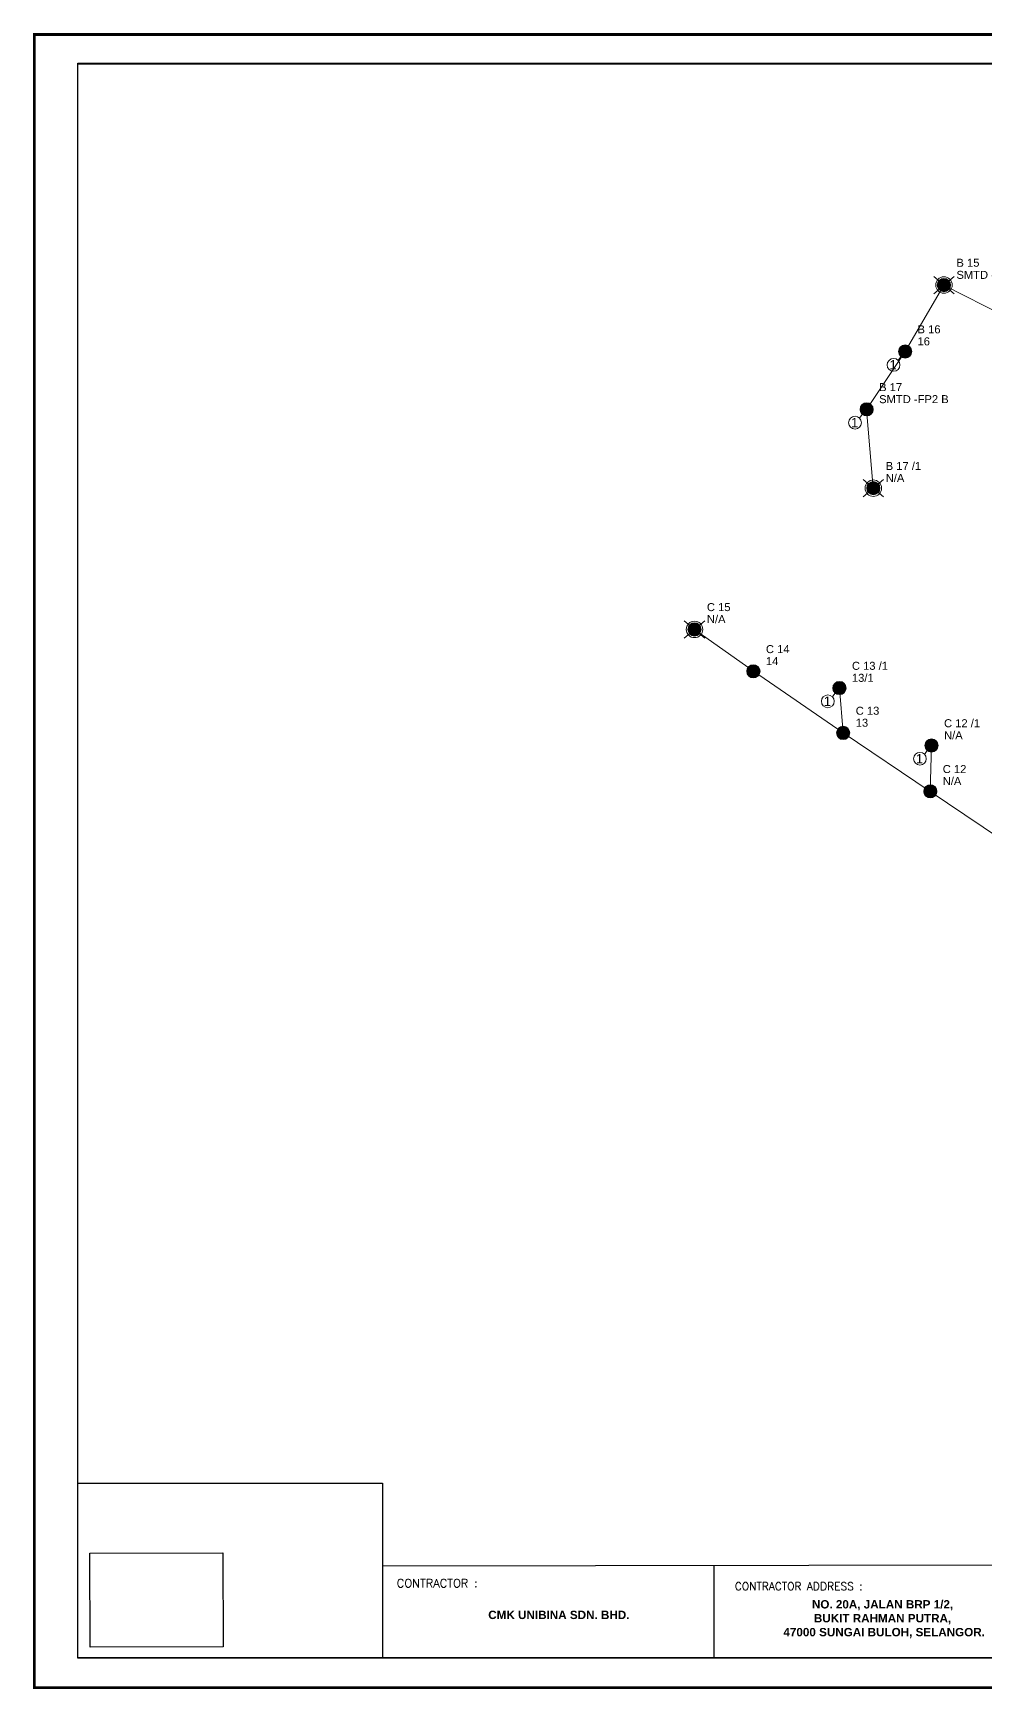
# Model space of a CAD drawing. Header units: inches. Extents: x -2907330 to 774627, y -12404360 to 10502691.
# Drawn here: x 5452 to 6404, y 2212 to 3867 of the extents above; entities that cross this region are included whole.
import ezdxf
from ezdxf.enums import TextEntityAlignment as Align

# ---------------------------------------------------------------- set-up
doc = ezdxf.new("R2010")
doc.units = ezdxf.units.IN
doc.header["$MEASUREMENT"] = 0
for name, color, linetype, lineweight in [('CABLE 185', 1, 'Continuous', 0), ('CABLE 316', 30, 'Continuous', 0), ('CABLE SERVICE', 7, 'Continuous', 0), ('JUMLAH SERVIS', 7, 'Continuous', 0), ('POLE NUMBER', 7, 'Continuous', 0), ('TIANG LAMA', 112, 'Continuous', 0), ('UMBANG', 7, 'Continuous', 0)]:
    doc.layers.add(name, color=color, linetype=linetype, lineweight=lineweight)
doc.styles.add('Arial_Black', font='ariblk.ttf', dxfattribs={"height": 1})
doc.styles.add('Simplex.shk', font='simplex.shx', dxfattribs={"height": 1.75})
doc.styles.add('style1', font='arial.ttf', dxfattribs={"height": 2})
picture_1 = doc.add_image_def('image1.png', size_in_pixel=(267, 189))

# ---------------------------------------------------------------- blocks, each defined once
blk = doc.blocks.new('TIANG_BIRU')
at = {"lineweight": 0}
h = blk.add_hatch(color=5, dxfattribs=at)
h.dxf.hatch_style = 1
h.paths.add_polyline_path([(-1.6, 0, 1), (1.6, 0, 1)])
blk.add_circle((0, 0), 1.6, dxfattribs=at)
blk = doc.blocks.new('U1')
at = {"layer": 'UMBANG', "lineweight": 0}
for p, q in [((-2.46, 2.09), (2.46, -2.09)), ((2.46, 2.09), (-2.46, -2.09))]:
    blk.add_line(p, q, dxfattribs=at)
blk.add_circle((0, 0), 1.99, dxfattribs=at)
at = {"layer": 'UMBANG', "style": 'style1'}
blk.add_text('1', height=2.43, dxfattribs=at).set_placement((-1.04, -1.18))
blk = doc.blocks.new('S1')
at = {"layer": 'JUMLAH SERVIS'}
blk.add_lwpolyline([(1.11, 1.06), (2.41, 2.92)], dxfattribs=at)
at = {"layer": 'JUMLAH SERVIS', "lineweight": 0}
blk.add_circle((0, 0), 1.54, dxfattribs=at)
at = {"layer": 'JUMLAH SERVIS', "style": 'style1'}
blk.add_text('1', height=2.23, dxfattribs=at).set_placement((-0.97, -1.09))
blk = doc.blocks.new('U2')
at = {"layer": 'UMBANG', "lineweight": 0}
for p, q in [((-2.46, 2.09), (2.46, -2.09)), ((2.46, 2.09), (-2.46, -2.09))]:
    blk.add_line(p, q, dxfattribs=at)
blk.add_circle((0, 0), 1.99, dxfattribs=at)
at = {"layer": 'UMBANG', "style": 'style1'}
blk.add_text('2', height=2.43, dxfattribs=at).set_placement((-1.04, -1.18))

msp = doc.modelspace()

# ---------------------------------------------------------------- linework, layer by layer
at = {"color": 7, "linetype": 'Continuous'}
msp.add_line((5801, 2334.9), (7803.2, 2337.8), dxfattribs=at)
at = {"linetype": 'Continuous'}
msp.add_line((6132.3, 2334.9), (6132.3, 2242.6), dxfattribs=at)
at = {"linetype": 'Continuous', "const_width": 2.7}
msp.add_lwpolyline([(7846.3, 3866), (5452.9, 3866), (5452.9, 2213.3), (7846.3, 2213.3)], close=True, dxfattribs=at)
for points in [[(5496.2, 3836.7), (7803, 3836.7), (7803, 2242.6), (5496.2, 2242.6)], [(5496.3, 3837.3), (7803.2, 3837.3), (7803.2, 2243.1), (5496.3, 2243.1)], [(5801, 2242.6), (5496.2, 2242.6), (5496.2, 2417.5), (5801, 2417.5)]]:
    msp.add_lwpolyline(points, close=True)
at = {"layer": 'CABLE 185'}
for p, q in [((6362.3, 3615.5), (6323.5, 3549)), ((6424, 3584.1), (6362.3, 3615.5)), ((6171.8, 3229.3), (6112.9, 3271.2)), ((6261.6, 3167.7), (6171.8, 3229.3)), ((6348.7, 3109.3), (6261.6, 3167.7)), ((6436.2, 3050.1), (6348.7, 3109.3))]:
    msp.add_line(p, q, dxfattribs=at)
at = {"layer": 'CABLE 316'}
for p, q in [((6323.5, 3549), (6285, 3491.2)), ((6261.6, 3167.7), (6257.8, 3212.6)), ((6348.7, 3109.3), (6349.9, 3155.1))]:
    msp.add_line(p, q, dxfattribs=at)
at = {"layer": 'CABLE SERVICE'}
msp.add_line((6285, 3491.2), (6291.7, 3412.4), dxfattribs=at)

# ---------------------------------------------------------------- block references
at = {"xscale": 4.141093994817838, "yscale": 4.141093994817838, "zscale": 4.141093994817838}
for p in [(6362.3, 3615.5), (6323.5, 3549), (6285, 3491.2), (6291.7, 3412.4), (6112.9, 3271.2), (6171.8, 3229.3), (6257.8, 3212.6), (6261.6, 3167.7), (6349.9, 3155.1), (6348.7, 3109.3)]:
    msp.add_blockref('TIANG_BIRU', p, dxfattribs=at)
at = {"layer": 'JUMLAH SERVIS', "xscale": 4.141093994817838, "yscale": 4.141093994817838, "zscale": 4.141093994817838}
for p in [(6311.9, 3535.7), (6273.4, 3477.9), (6246.2, 3199.3), (6338.3, 3141.9)]:
    msp.add_blockref('S1', p, dxfattribs=at)
at = {"layer": 'UMBANG', "xscale": 4.141093994817838, "yscale": 4.141093994817838, "zscale": 4.141093994817838}
for name, p in [('U1', (6362.3, 3615.5)), ('U2', (6291.7, 3412.4)), ('U2', (6112.9, 3271.2))]:
    msp.add_blockref(name, p, dxfattribs=at)

# ---------------------------------------------------------------- texts
at = {"style": 'Simplex.shk'}
for s, height, p in [('CONTRACTOR :', 8.347, (5855.6, 2317.6)), ('CONTRACTOR ADDRESS :', 7.791, (6217, 2314.6))]:
    msp.add_text(s, height=height, dxfattribs=at).set_placement(p, align=Align.MIDDLE_CENTER)
at = {"char_height": 8.347, "attachment_point": 1, "style": 'Arial_Black'}
for s, width, insert in [('\\pxqc;{\\fArial|b1|i0|c0|p34;NO. 20A, JALAN BRP 1/2,\\PBUKIT RAHMAN PUTRA,\\P 47000 SUNGAI BULOH, SELANGOR.}', 247.027, (6177.4, 2300.7)), ('\\pxqc,t22;{\\fArial|b1|i0|c0|p34;CMK UNIBINA SDN. BHD.}', 209.739, (5872.4, 2290.1))]:
    msp.add_mtext_dynamic_manual_height_columns(s, width=width, gutter_width=13.9, heights=[0], dxfattribs=dict(at, insert=insert))
at = {"layer": 'POLE NUMBER', "style": 'style1'}
for s, p in [('B 15', (6374.8, 3633.8)), ('B 16', (6335.9, 3567.2)), ('B 17', (6297.5, 3509.4)), ('B 17 /1', (6304.1, 3430.6)), ('C 15', (6125.3, 3289.5)), ('C 14', (6184.3, 3247.5)), ('C 13 /1', (6270.3, 3230.8)), ('C 13', (6274.1, 3185.9)), ('C 12 /1', (6362.4, 3173.4)), ('C 12', (6361.1, 3127.6))]:
    msp.add_text(s, height=8, dxfattribs=at).set_placement(p)
at = {"layer": 'TIANG LAMA', "style": 'style1'}
for s, p in [('SMTD -FP2 B', (6374.8, 3621.7)), ('16', (6335.9, 3555.2)), ('SMTD -FP2 B', (6297.5, 3497.4)), ('N/A', (6304.1, 3418.6)), ('N/A', (6125.3, 3277.5)), ('14', (6184.3, 3235.5)), ('13/1', (6270.3, 3218.8)), ('13', (6274.1, 3173.9)), ('N/A', (6362.4, 3161.4)), ('N/A', (6361.1, 3115.6))]:
    msp.add_text(s, height=8, dxfattribs=at).set_placement(p)

# ---------------------------------------------------------------- pictures from other files: only their frames are drawn
at = {"color": 0, "linetype": 'ByBlock', "lineweight": -2, "transparency": 33554457}
image = msp.add_image(picture_1, insert=(5508.6, 2253.6), size_in_units=(132.9, 94.1), rotation=0.1196, dxfattribs=at)
image.dxf.unprotected_set("ltscale", 0)

doc.saveas('drawing.dxf')
